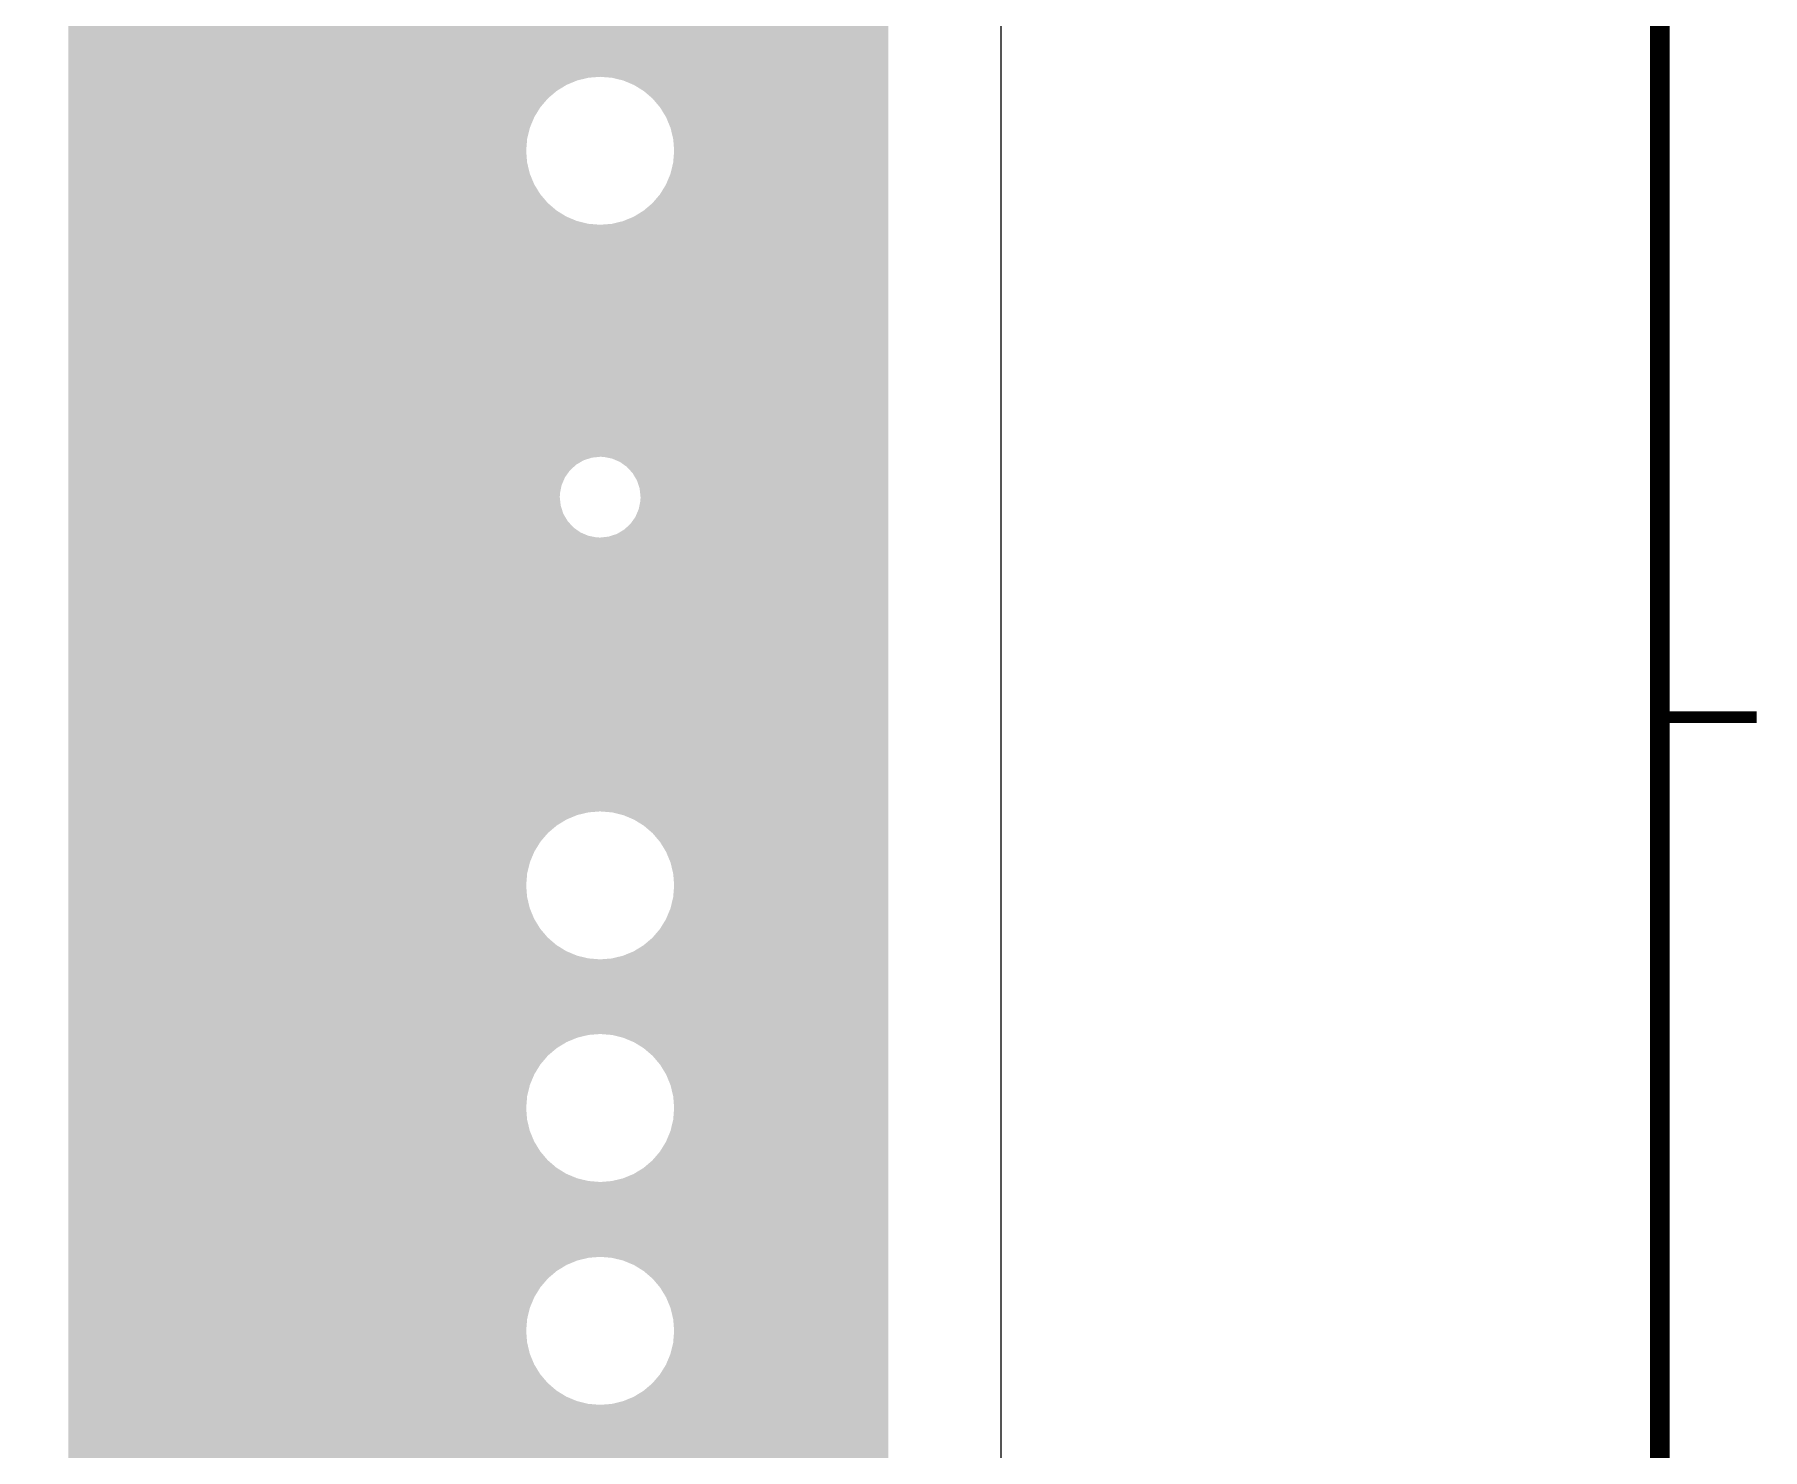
# Model space of a CAD drawing. Extents: x 295 to 953, y 10 to 290.
# Drawn here: x 840.01 to 884.63, y 176.09 to 212.63 of the extents above; entities that cross this region are included whole.
import ezdxf

# ---------------------------------------------------------------- set-up
doc = ezdxf.new("R2010")
doc.units = 0
doc.header["$LTSCALE"] = 5
doc.header["$MEASUREMENT"] = 0
doc.layers.get('0').update_dxf_attribs({"linetype": 'CONTINUOUS', "lineweight": 25})
doc.layers.add('PWR', color=7, linetype='CONTINUOUS')
doc.layers.add('테두리', color=3, linetype='CONTINUOUS')

# ---------------------------------------------------------------- blocks, each defined once
blk = doc.blocks.new('C')
at = {"layer": '테두리'}
blk.add_line((405, 285), (405, 15), dxfattribs=at)
for points, const_width in [([(15, 285), (15, 15), (405, 15), (405, 285), (15, 285)], 0.5), ([(407.5, 195), (405, 195)], 0.3)]:
    blk.add_lwpolyline(points, dxfattribs=dict(at, const_width=const_width))

msp = doc.modelspace()

# ---------------------------------------------------------------- linework, layer by layer
at = {"layer": 'PWR'}
msp.add_line((864.974, 84.899), (864.974, 255.094), dxfattribs=at)
for points in [[(840.887, 211.536), (840.887, 213.464), (862.053, 211.536), (862.053, 213.464)], [(840.887, 211.513), (840.887, 211.536), (854.318, 211.513), (854.616, 211.536)], [(840.887, 211.444), (840.887, 211.513), (854.028, 211.444), (854.318, 211.513)], [(854.926, 211.511), (854.616, 211.536), (862.053, 211.511), (862.053, 211.536)], [(855.215, 211.44), (854.926, 211.511), (862.053, 211.44), (862.053, 211.511)], [(840.887, 211.33), (840.887, 211.444), (853.752, 211.33), (854.028, 211.444)], [(840.887, 211.174), (840.887, 211.33), (853.497, 211.174), (853.752, 211.33)], [(840.887, 210.981), (840.887, 211.174), (853.269, 210.981), (853.497, 211.174)], [(855.491, 211.324), (855.215, 211.44), (862.053, 211.324), (862.053, 211.44)], [(855.745, 211.167), (855.491, 211.324), (862.053, 211.167), (862.053, 211.324)], [(855.971, 210.973), (855.745, 211.167), (862.053, 210.973), (862.053, 211.167)], [(840.887, 210.755), (840.887, 210.981), (853.075, 210.755), (853.269, 210.981)], [(840.887, 210.501), (840.887, 210.755), (852.918, 210.501), (853.075, 210.755)], [(856.164, 210.745), (855.971, 210.973), (862.053, 210.745), (862.053, 210.973)], [(856.32, 210.49), (856.164, 210.745), (862.053, 210.49), (862.053, 210.745)], [(840.887, 210.226), (840.887, 210.501), (852.802, 210.226), (852.918, 210.501)], [(840.887, 209.936), (840.887, 210.226), (852.731, 209.936), (852.802, 210.226)], [(856.434, 210.214), (856.32, 210.49), (862.053, 210.214), (862.053, 210.49)], [(856.503, 209.924), (856.434, 210.214), (862.053, 209.924), (862.053, 210.214)], [(840.887, 209.626), (840.887, 209.936), (852.706, 209.626), (852.731, 209.936)], [(856.526, 209.626), (856.503, 209.924), (862.053, 209.626), (862.053, 209.924)], [(840.887, 209.445), (840.887, 209.626), (852.72, 209.445), (852.706, 209.626)], [(840.887, 209.328), (840.887, 209.445), (852.729, 209.328), (852.72, 209.445)], [(840.887, 209.038), (840.887, 209.328), (852.798, 209.038), (852.729, 209.328)], [(856.43, 209.027), (856.501, 209.317), (862.053, 209.027), (862.053, 209.317)], [(856.501, 209.317), (856.526, 209.626), (862.053, 209.317), (862.053, 209.626)], [(840.887, 208.762), (840.887, 209.038), (852.912, 208.762), (852.798, 209.038)], [(856.314, 208.751), (856.43, 209.027), (862.053, 208.751), (862.053, 209.027)], [(840.887, 208.507), (840.887, 208.762), (853.068, 208.507), (852.912, 208.762)], [(840.887, 208.28), (840.887, 208.507), (853.261, 208.28), (853.068, 208.507)], [(855.963, 208.271), (856.157, 208.497), (862.053, 208.271), (862.053, 208.497)], [(856.157, 208.497), (856.314, 208.751), (862.053, 208.497), (862.053, 208.751)], [(840.887, 208.085), (840.887, 208.28), (853.487, 208.085), (853.261, 208.28)], [(840.887, 207.928), (840.887, 208.085), (853.741, 207.928), (853.487, 208.085)], [(840.887, 207.812), (840.887, 207.928), (854.017, 207.812), (853.741, 207.928)], [(855.204, 207.809), (855.48, 207.922), (862.053, 207.809), (862.053, 207.922)], [(855.48, 207.922), (855.735, 208.078), (862.053, 207.922), (862.053, 208.078)], [(855.735, 208.078), (855.963, 208.271), (862.053, 208.078), (862.053, 208.271)], [(840.887, 207.741), (840.887, 207.812), (854.307, 207.741), (854.017, 207.812)], [(840.887, 207.716), (840.887, 207.741), (854.616, 207.716), (854.307, 207.741)], [(840.887, 201.725), (840.887, 207.716), (862.053, 201.725), (862.053, 207.716)], [(854.616, 207.716), (854.914, 207.739), (862.053, 207.716), (862.053, 207.739)], [(854.914, 207.739), (855.204, 207.809), (862.053, 207.739), (862.053, 207.809)], [(840.887, 201.701), (840.887, 201.725), (854.397, 201.701), (854.616, 201.725)], [(840.887, 201.633), (840.887, 201.701), (854.187, 201.633), (854.397, 201.701)], [(854.708, 201.721), (854.616, 201.725), (862.053, 201.721), (862.053, 201.725)], [(854.924, 201.678), (854.708, 201.721), (862.053, 201.678), (862.053, 201.721)], [(855.127, 201.591), (854.924, 201.678), (862.053, 201.591), (862.053, 201.678)], [(840.887, 201.521), (840.887, 201.633), (853.997, 201.521), (854.187, 201.633)], [(840.887, 201.372), (840.887, 201.521), (853.835, 201.372), (853.997, 201.521)], [(840.887, 201.193), (840.887, 201.372), (853.707, 201.193), (853.835, 201.372)], [(855.306, 201.464), (855.127, 201.591), (862.053, 201.464), (862.053, 201.591)], [(855.455, 201.301), (855.306, 201.464), (862.053, 201.301), (862.053, 201.464)], [(855.567, 201.111), (855.455, 201.301), (862.053, 201.111), (862.053, 201.301)], [(840.887, 200.99), (840.887, 201.193), (853.62, 200.99), (853.707, 201.193)], [(840.887, 200.774), (840.887, 200.99), (853.577, 200.774), (853.62, 200.99)], [(855.636, 200.901), (855.567, 201.111), (862.053, 200.901), (862.053, 201.111)], [(855.659, 200.682), (855.636, 200.901), (862.053, 200.682), (862.053, 200.901)], [(840.887, 200.682), (840.887, 200.774), (853.573, 200.682), (853.577, 200.774)], [(840.887, 200.463), (840.887, 200.682), (853.597, 200.463), (853.573, 200.682)], [(840.887, 200.253), (840.887, 200.463), (853.665, 200.253), (853.597, 200.463)], [(855.525, 200.171), (855.612, 200.374), (862.053, 200.171), (862.053, 200.374)], [(855.612, 200.374), (855.655, 200.59), (862.053, 200.374), (862.053, 200.59)], [(855.655, 200.59), (855.659, 200.682), (862.053, 200.59), (862.053, 200.682)], [(840.887, 200.063), (840.887, 200.253), (853.777, 200.063), (853.665, 200.253)], [(840.887, 199.9), (840.887, 200.063), (853.926, 199.9), (853.777, 200.063)], [(840.887, 199.773), (840.887, 199.9), (854.105, 199.773), (853.926, 199.9)], [(855.235, 199.843), (855.398, 199.992), (862.053, 199.843), (862.053, 199.992)], [(855.398, 199.992), (855.525, 200.171), (862.053, 199.992), (862.053, 200.171)], [(840.887, 199.686), (840.887, 199.773), (854.308, 199.686), (854.105, 199.773)], [(840.887, 199.643), (840.887, 199.686), (854.524, 199.643), (854.308, 199.686)], [(840.887, 199.639), (840.887, 199.643), (854.616, 199.639), (854.524, 199.643)], [(840.887, 192.567), (840.887, 199.639), (862.053, 192.567), (862.053, 199.639)], [(854.616, 199.639), (854.835, 199.663), (862.053, 199.639), (862.053, 199.663)], [(854.835, 199.663), (855.045, 199.731), (862.053, 199.663), (862.053, 199.731)], [(855.045, 199.731), (855.235, 199.843), (862.053, 199.731), (862.053, 199.843)], [(840.887, 192.544), (840.887, 192.567), (854.318, 192.544), (854.616, 192.567)], [(840.887, 192.475), (840.887, 192.544), (854.028, 192.475), (854.318, 192.544)], [(840.887, 192.361), (840.887, 192.475), (853.752, 192.361), (854.028, 192.475)], [(840.887, 192.205), (840.887, 192.361), (853.497, 192.205), (853.752, 192.361)], [(854.926, 192.542), (854.616, 192.567), (862.053, 192.542), (862.053, 192.567)], [(855.215, 192.471), (854.926, 192.542), (862.053, 192.471), (862.053, 192.542)], [(855.491, 192.355), (855.215, 192.471), (862.053, 192.355), (862.053, 192.471)], [(855.745, 192.198), (855.491, 192.355), (862.053, 192.198), (862.053, 192.355)], [(840.887, 192.012), (840.887, 192.205), (853.269, 192.012), (853.497, 192.205)], [(840.887, 191.786), (840.887, 192.012), (853.075, 191.786), (853.269, 192.012)], [(855.971, 192.004), (855.745, 192.198), (862.053, 192.004), (862.053, 192.198)], [(856.164, 191.776), (855.971, 192.004), (862.053, 191.776), (862.053, 192.004)], [(840.887, 191.532), (840.887, 191.786), (852.918, 191.532), (853.075, 191.786)], [(840.887, 191.257), (840.887, 191.532), (852.802, 191.257), (852.918, 191.532)], [(856.32, 191.521), (856.164, 191.776), (862.053, 191.521), (862.053, 191.776)], [(856.434, 191.245), (856.32, 191.521), (862.053, 191.245), (862.053, 191.521)], [(840.887, 190.967), (840.887, 191.257), (852.731, 190.967), (852.802, 191.257)], [(840.887, 190.657), (840.887, 190.967), (852.706, 190.657), (852.731, 190.967)], [(856.503, 190.955), (856.434, 191.245), (862.053, 190.955), (862.053, 191.245)], [(840.887, 190.359), (840.887, 190.657), (852.729, 190.359), (852.706, 190.657)], [(856.501, 190.348), (856.526, 190.657), (862.053, 190.348), (862.053, 190.657)], [(856.526, 190.657), (856.503, 190.955), (862.053, 190.657), (862.053, 190.955)], [(840.887, 190.069), (840.887, 190.359), (852.798, 190.069), (852.729, 190.359)], [(840.887, 189.793), (840.887, 190.069), (852.912, 189.793), (852.798, 190.069)], [(856.43, 190.058), (856.501, 190.348), (862.053, 190.058), (862.053, 190.348)], [(840.887, 189.538), (840.887, 189.793), (853.068, 189.538), (852.912, 189.793)], [(856.157, 189.528), (856.314, 189.782), (862.053, 189.528), (862.053, 189.782)], [(856.314, 189.782), (856.43, 190.058), (862.053, 189.782), (862.053, 190.058)], [(840.887, 189.311), (840.887, 189.538), (853.261, 189.311), (853.068, 189.538)], [(840.887, 189.116), (840.887, 189.311), (853.487, 189.116), (853.261, 189.311)], [(855.735, 189.109), (855.963, 189.302), (862.053, 189.109), (862.053, 189.302)], [(855.963, 189.302), (856.157, 189.528), (862.053, 189.302), (862.053, 189.528)], [(840.887, 188.959), (840.887, 189.116), (853.741, 188.959), (853.487, 189.116)], [(840.887, 188.843), (840.887, 188.959), (854.017, 188.843), (853.741, 188.959)], [(840.887, 188.772), (840.887, 188.843), (854.307, 188.772), (854.017, 188.843)], [(840.887, 188.747), (840.887, 188.772), (854.616, 188.747), (854.307, 188.772)], [(840.887, 186.819), (840.887, 188.747), (862.053, 186.819), (862.053, 188.747)], [(854.616, 188.747), (854.914, 188.77), (862.053, 188.747), (862.053, 188.77)], [(854.914, 188.77), (855.204, 188.84), (862.053, 188.77), (862.053, 188.84)], [(855.204, 188.84), (855.48, 188.953), (862.053, 188.84), (862.053, 188.953)], [(855.48, 188.953), (855.735, 189.109), (862.053, 188.953), (862.053, 189.109)], [(840.887, 186.796), (840.887, 186.819), (854.318, 186.796), (854.616, 186.819)], [(840.887, 186.726), (840.887, 186.796), (854.028, 186.726), (854.318, 186.796)], [(840.887, 186.612), (840.887, 186.726), (853.752, 186.612), (854.028, 186.726)], [(840.887, 186.457), (840.887, 186.612), (853.497, 186.457), (853.752, 186.612)], [(854.926, 186.794), (854.616, 186.819), (862.053, 186.794), (862.053, 186.819)], [(855.215, 186.722), (854.926, 186.794), (862.053, 186.722), (862.053, 186.794)], [(855.491, 186.607), (855.215, 186.722), (862.053, 186.607), (862.053, 186.722)], [(855.745, 186.45), (855.491, 186.607), (862.053, 186.45), (862.053, 186.607)], [(840.887, 186.264), (840.887, 186.457), (853.269, 186.264), (853.497, 186.457)], [(840.887, 186.037), (840.887, 186.264), (853.075, 186.037), (853.269, 186.264)], [(855.971, 186.255), (855.745, 186.45), (862.053, 186.255), (862.053, 186.45)], [(856.164, 186.028), (855.971, 186.255), (862.053, 186.028), (862.053, 186.255)], [(840.887, 185.783), (840.887, 186.037), (852.918, 185.783), (853.075, 186.037)], [(840.887, 185.508), (840.887, 185.783), (852.802, 185.508), (852.918, 185.783)], [(856.32, 185.773), (856.164, 186.028), (862.053, 185.773), (862.053, 186.028)], [(856.434, 185.497), (856.32, 185.773), (862.053, 185.497), (862.053, 185.773)], [(840.887, 185.218), (840.887, 185.508), (852.731, 185.218), (852.802, 185.508)], [(840.887, 184.909), (840.887, 185.218), (852.706, 184.909), (852.731, 185.218)], [(856.503, 185.206), (856.434, 185.497), (862.053, 185.206), (862.053, 185.497)], [(856.526, 184.909), (856.503, 185.206), (862.053, 184.909), (862.053, 185.206)], [(840.887, 184.611), (840.887, 184.909), (852.729, 184.611), (852.706, 184.909)], [(856.501, 184.599), (856.526, 184.909), (862.053, 184.599), (862.053, 184.909)], [(840.887, 184.321), (840.887, 184.611), (852.798, 184.321), (852.729, 184.611)], [(840.887, 184.045), (840.887, 184.321), (852.912, 184.045), (852.798, 184.321)], [(856.314, 184.034), (856.43, 184.309), (862.053, 184.034), (862.053, 184.309)], [(856.43, 184.309), (856.501, 184.599), (862.053, 184.309), (862.053, 184.599)], [(840.887, 183.79), (840.887, 184.045), (853.068, 183.79), (852.912, 184.045)], [(856.157, 183.78), (856.314, 184.034), (862.053, 183.78), (862.053, 184.034)], [(840.887, 183.562), (840.887, 183.79), (853.261, 183.562), (853.068, 183.79)], [(840.887, 183.367), (840.887, 183.562), (853.487, 183.367), (853.261, 183.562)], [(855.735, 183.36), (855.963, 183.554), (862.053, 183.36), (862.053, 183.554)], [(855.963, 183.554), (856.157, 183.78), (862.053, 183.554), (862.053, 183.78)], [(840.887, 183.21), (840.887, 183.367), (853.741, 183.21), (853.487, 183.367)], [(840.887, 183.095), (840.887, 183.21), (854.017, 183.095), (853.741, 183.21)], [(840.887, 183.024), (840.887, 183.095), (854.307, 183.024), (854.017, 183.095)], [(840.887, 182.998), (840.887, 183.024), (854.616, 182.998), (854.307, 183.024)], [(840.887, 181.065), (840.887, 182.998), (862.053, 181.065), (862.053, 182.998)], [(854.616, 182.998), (854.914, 183.022), (862.053, 182.998), (862.053, 183.022)], [(854.914, 183.022), (855.204, 183.091), (862.053, 183.022), (862.053, 183.091)], [(855.204, 183.091), (855.48, 183.205), (862.053, 183.091), (862.053, 183.205)], [(855.48, 183.205), (855.735, 183.36), (862.053, 183.205), (862.053, 183.36)], [(840.887, 181.041), (840.887, 181.065), (854.318, 181.041), (854.616, 181.065)], [(840.887, 180.972), (840.887, 181.041), (854.028, 180.972), (854.318, 181.041)], [(840.887, 180.858), (840.887, 180.972), (853.752, 180.858), (854.028, 180.972)], [(840.887, 180.703), (840.887, 180.858), (853.497, 180.703), (853.752, 180.858)], [(840.887, 180.509), (840.887, 180.703), (853.269, 180.509), (853.497, 180.703)], [(854.926, 181.039), (854.616, 181.065), (862.053, 181.039), (862.053, 181.065)], [(855.215, 180.968), (854.926, 181.039), (862.053, 180.968), (862.053, 181.039)], [(855.491, 180.853), (855.215, 180.968), (862.053, 180.853), (862.053, 180.968)], [(855.745, 180.695), (855.491, 180.853), (862.053, 180.695), (862.053, 180.853)], [(840.887, 180.283), (840.887, 180.509), (853.075, 180.283), (853.269, 180.509)], [(840.887, 180.029), (840.887, 180.283), (852.918, 180.029), (853.075, 180.283)], [(855.971, 180.501), (855.745, 180.695), (862.053, 180.501), (862.053, 180.695)], [(856.164, 180.273), (855.971, 180.501), (862.053, 180.273), (862.053, 180.501)], [(856.32, 180.018), (856.164, 180.273), (862.053, 180.018), (862.053, 180.273)], [(840.887, 179.754), (840.887, 180.029), (852.802, 179.754), (852.918, 180.029)], [(856.434, 179.742), (856.32, 180.018), (862.053, 179.742), (862.053, 180.018)], [(840.887, 179.464), (840.887, 179.754), (852.731, 179.464), (852.802, 179.754)], [(840.887, 179.154), (840.887, 179.464), (852.706, 179.154), (852.731, 179.464)], [(856.503, 179.452), (856.434, 179.742), (862.053, 179.452), (862.053, 179.742)], [(856.526, 179.154), (856.503, 179.452), (862.053, 179.154), (862.053, 179.452)], [(840.887, 178.857), (840.887, 179.154), (852.729, 178.857), (852.706, 179.154)], [(856.501, 178.845), (856.526, 179.154), (862.053, 178.845), (862.053, 179.154)], [(840.887, 178.566), (840.887, 178.857), (852.798, 178.566), (852.729, 178.857)], [(840.887, 178.29), (840.887, 178.566), (852.912, 178.29), (852.798, 178.566)], [(856.314, 178.279), (856.43, 178.555), (862.053, 178.279), (862.053, 178.555)], [(856.43, 178.555), (856.501, 178.845), (862.053, 178.555), (862.053, 178.845)], [(840.887, 178.035), (840.887, 178.29), (853.068, 178.035), (852.912, 178.29)], [(840.887, 177.808), (840.887, 178.035), (853.261, 177.808), (853.068, 178.035)], [(855.963, 177.799), (856.157, 178.026), (862.053, 177.799), (862.053, 178.026)], [(856.157, 178.026), (856.314, 178.279), (862.053, 178.026), (862.053, 178.279)], [(840.887, 177.613), (840.887, 177.808), (853.487, 177.613), (853.261, 177.808)], [(840.887, 177.456), (840.887, 177.613), (853.741, 177.456), (853.487, 177.613)], [(855.48, 177.45), (855.735, 177.606), (862.053, 177.45), (862.053, 177.606)], [(855.735, 177.606), (855.963, 177.799), (862.053, 177.606), (862.053, 177.799)], [(840.887, 177.34), (840.887, 177.456), (854.017, 177.34), (853.741, 177.456)], [(840.887, 177.269), (840.887, 177.34), (854.307, 177.269), (854.017, 177.34)], [(840.887, 177.244), (840.887, 177.269), (854.616, 177.244), (854.307, 177.269)], [(840.887, 175.316), (840.887, 177.244), (862.053, 175.316), (862.053, 177.244)], [(854.616, 177.244), (854.914, 177.267), (862.053, 177.244), (862.053, 177.267)], [(854.914, 177.267), (855.204, 177.337), (862.053, 177.267), (862.053, 177.337)], [(855.204, 177.337), (855.48, 177.45), (862.053, 177.337), (862.053, 177.45)]]:
    msp.add_solid(points, dxfattribs=at)

# ---------------------------------------------------------------- block references
msp.add_blockref('C', (476.978, 0))

doc.saveas('drawing.dxf')
